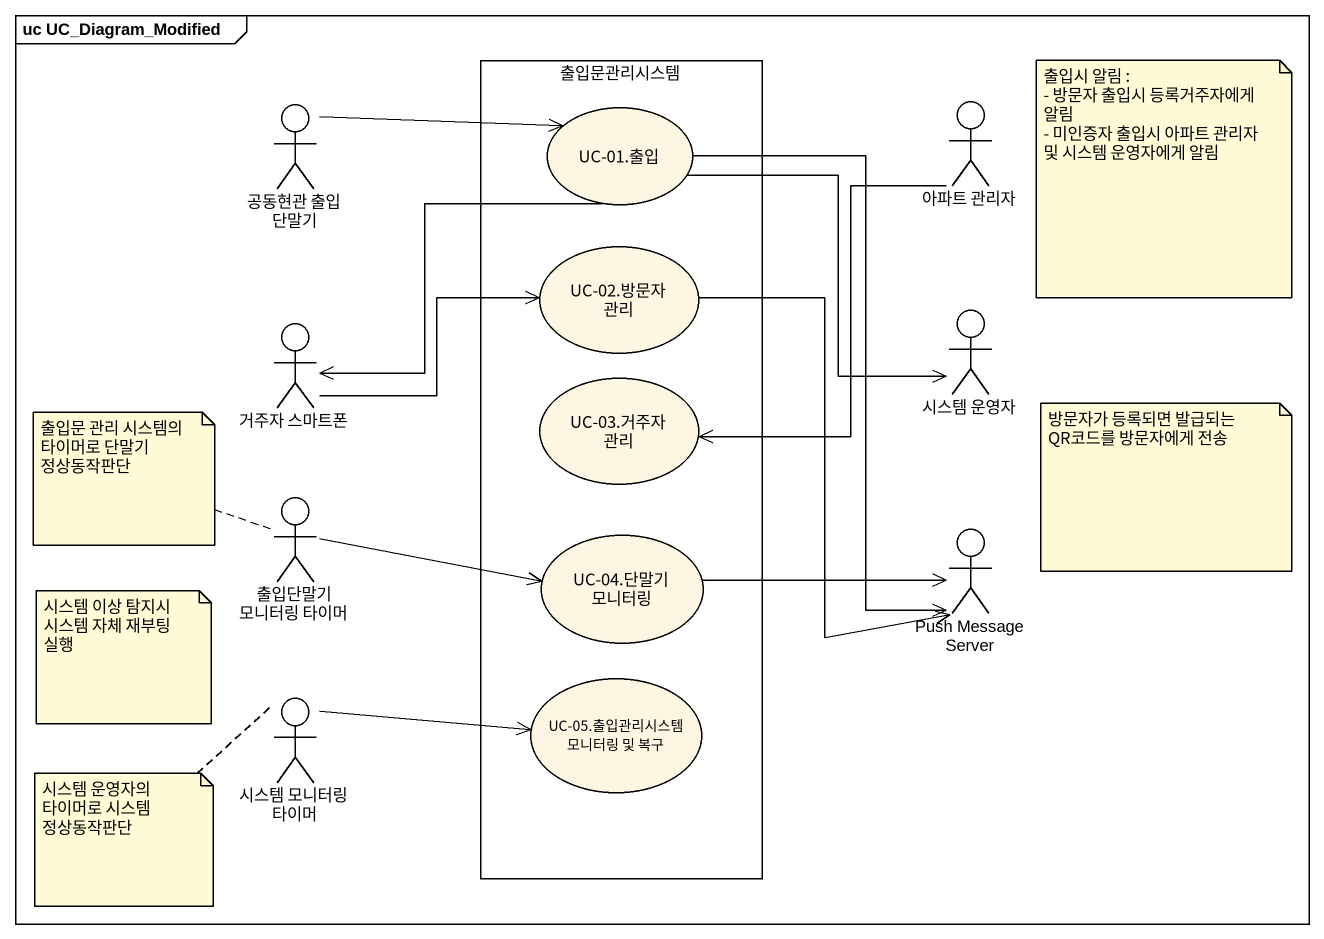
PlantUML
@startuml
mainframe uc UC_Diagram_Modified
actor "공동현관 출입 단말기" as 공동현관_출입_단말기
rectangle 출입문관리시스템 {
  usecase "UC-01.출입" as UC_01_출입
  usecase "UC-02.방문자 관리" as UC_02_방문자_관리
  usecase "UC-03.거주자 관리" as UC_03_거주자_관리
  usecase "UC-04.단말기 모니터링" as UC_04_단말기_모니터링
  usecase "UC-05.출입관리시스템 모니터링 및 복구" as UC_05_출입관리시스템_모니터링_및_복구
}
actor "아파트 관리자" as 아파트_관리자
actor "시스템 운영자" as 시스템_운영자
actor "거주자 스마트폰" as 거주자_스마트폰
actor "출입단말기 모니터링 타이머" as 출입단말기_모니터링_타이머
actor "Push Message Server" as Push_Message_Server
actor "시스템 모니터링 타이머" as 시스템_모니터링_타이머
공동현관_출입_단말기 -right-> UC_01_출입
UC_01_출입 --> 시스템_운영자
UC_01_출입 --> 거주자_스마트폰
UC_01_출입 --> Push_Message_Server
아파트_관리자 --> UC_03_거주자_관리
UC_02_방문자_관리 --> Push_Message_Server
거주자_스마트폰 -right-> UC_02_방문자_관리
출입단말기_모니터링_타이머 -right-> UC_04_단말기_모니터링
UC_04_단말기_모니터링 -right-> Push_Message_Server
시스템_모니터링_타이머 -right-> UC_05_출입관리시스템_모니터링_및_복구
note as N1
  출입시 알림 :
  - 방문자 출입시 등록거주자에게 알림
  - 미인증자 출입시 아파트 관리자 및 시스템 운영자에게 알림
end note
note left of 출입단말기_모니터링_타이머 : 출입문 관리 시스템의 타이머로 단말기 정상동작판단
note as N3
  방문자가 등록되면 발급되는 QR코드를 방문자에게 전송
end note
note as N4
  시스템 이상 탐지시 시스템 자체 재부팅 실행
end note
note left of 시스템_모니터링_타이머 : 시스템 운영자의 타이머로 시스템 정상동작판단
@enduml
